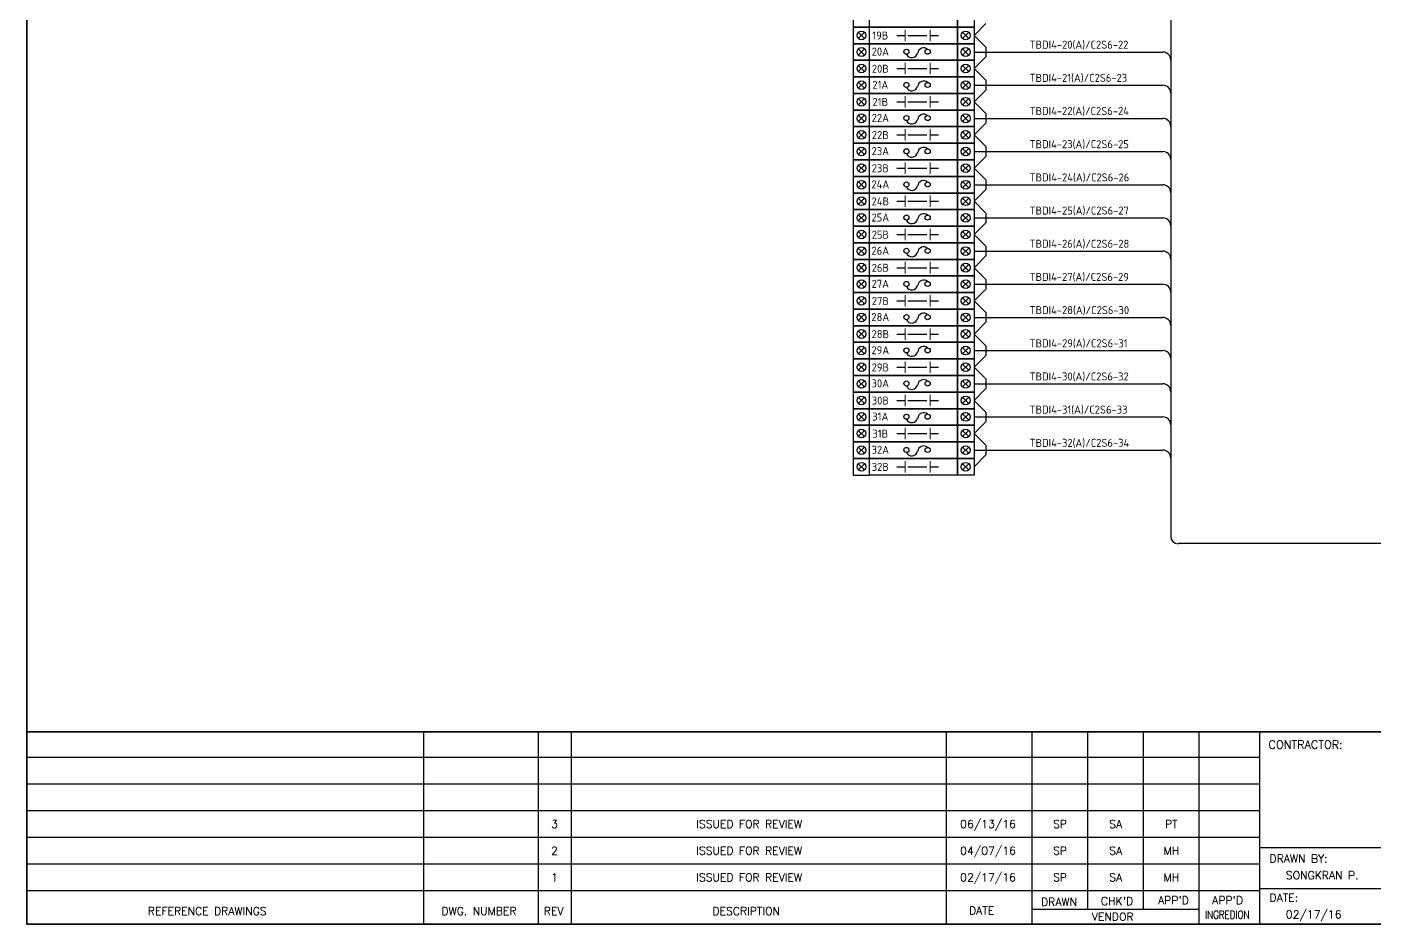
# Model space of a CAD drawing. Header units: inches. Extents: x 579627 to 667544, y 458630 to 507164.
# Drawn here: x 637044 to 639064, y 493540 to 494884 of the extents above; entities that cross this region are included whole.
import ezdxf
from ezdxf.enums import TextEntityAlignment as Align

# ---------------------------------------------------------------- set-up
doc = ezdxf.new("R2010")
doc.units = ezdxf.units.IN
doc.header["$MEASUREMENT"] = 0
for name, color, linetype in [('GT_1', 9, 'Continuous'), ('HELPPOINT', 7, 'Continuous'), ('MEMBER', 7, 'Continuous'), ('power', 7, 'Continuous')]:
    doc.layers.add(name, color=color, linetype=linetype)
doc.styles.add('HTX11', font='O8111901')
doc.styles.add('ISO3098B', font='ISO3098B.shx')
doc.styles.add('ROMANS', font='romans.shx', dxfattribs={"width": 0.85, "height": 25})

# ---------------------------------------------------------------- blocks, each defined once
blk = doc.blocks.new('TPA')
at = {"layer": 'GT_1', "color": 4, "flags": 128}
for points in [[(563383.4, 501946.4), (563383.4, 502273.8)], [(563578.8, 501946.4), (563578.8, 502273.8)], [(563634.6, 501946.4), (563634.6, 502273.8)], [(564274, 501946.4), (564274, 502273.8)], [(564419.8, 501946.4), (564419.8, 502273.8)], [(564514.7, 501971.1), (564514.7, 502273.8)], [(564609.7, 501971.2), (564609.7, 502273.8)], [(564704.3, 501946.4), (564704.3, 502273.8)], [(564807.7, 501946.4), (564807.7, 502273.8)], [(564807.7, 502229.7), (562706.8, 502229.7)], [(564807.7, 502184.4), (562706.8, 502184.4)], [(564807.7, 502139.1), (562706.8, 502139.1)], [(564807.7, 502093.7), (562706.8, 502093.7)], [(565702.1, 502076.3), (564807.7, 502076.3)], [(564807.7, 502048.3), (562706.8, 502048.3)], [(564807.6, 502003), (562706.8, 502003)], [(565702.1, 502006.4), (564807.7, 502006.4)], [(564704.3, 501971.1), (564419.8, 501971.1)]]:
    blk.add_lwpolyline(points, dxfattribs=at)
at = {"layer": 'HELPPOINT', "color": 4, "lineweight": 35}
for p, q in [((562706.8, 501946.4), (562706.8, 505019.3)), ((562706.8, 501946.4), (562706.8, 505019.3)), ((567131, 501946.4), (562706.8, 501946.4)), ((567131, 501946.4), (562706.8, 501946.4))]:
    blk.add_line(p, q, dxfattribs=at)
at = {"layer": 'MEMBER', "color": 4, "lineweight": 35}
blk.add_line((562706.8, 502273.8), (567131, 502273.8), dxfattribs=at)
blk.add_line((562706.8, 502273.8), (567131, 502273.8), dxfattribs=at)
at = {"style": 'HTX11'}
for tag, p in [('A', (566704.3, 502037.1)), ('B', (567038.2, 501963.3))]:
    blk.add_attdef(tag, text='', height=16.8, dxfattribs=at).set_placement(p, align=Align.MIDDLE_CENTER)
at = {"layer": 'MEMBER', "color": 4, "ltscale": 0.8, "style": 'ROMANS'}
for s, height, p in [('CONTRACTOR:', 14.035, (564822.6, 502244.9)), ('DRAWN BY:', 13.49, (564824.3, 502051.1)), ('SONGKRAN P.', 13.495, (564852.1, 502022.7)), ('DRAWN', 13.49, (564435, 501977.3)), ("CHK'D", 13.49, (564537, 501978.7)), ("APP'D", 13.49, (564634.3, 501980.1)), ("APP'D", 13.49, (564726.6, 501980.1)), ('DATE:', 13.49, (564824.3, 501984.5)), ('REFERENCE DRAWINGS', 13.495, (562912.9, 501961.6)), ('DWG. NUMBER', 13.495, (563413.2, 501961.6)), ('REV', 13.49, (563587.7, 501961.6)), ('DESCRIPTION', 13.495, (563875, 501961.6)), ('DATE', 13.49, (564312.3, 501962.5)), ('VENDOR', 13.49, (564521.5, 501952.2)), ('02/17/16', 13.49, (564852.1, 501956))]:
    blk.add_text(s, height=height, dxfattribs=at).set_placement(p)
for s, height, p in [('3', 13.5, (563605.6, 502116.6)), ('ISSUED FOR REVIEW', 13.495, (563937.5, 502116.6)), ('06/13/16', 13.49, (564344.6, 502116.6)), ('SP', 13.49, (564467.2, 502116.6)), ('SA', 13.49, (564562.1, 502116.6)), ('PT', 13.49, (564657, 502116.6)), ('2', 13.5, (563605.6, 502071.2)), ('ISSUED FOR REVIEW', 13.495, (563937.5, 502071.2)), ('04/07/16', 13.49, (564344.6, 502071.2)), ('SP', 13.49, (564467.2, 502071.2)), ('SA', 13.49, (564562.1, 502071.2)), ('MH', 13.49, (564657, 502071.2)), ('1', 13.5, (563605.6, 502025.8)), ('ISSUED FOR REVIEW', 13.495, (563937.5, 502025.8)), ('02/17/16', 13.49, (564344.6, 502025.8)), ('SP', 13.49, (564467.2, 502025.8)), ('SA', 13.49, (564562.1, 502025.8)), ('MH', 13.49, (564657, 502025.8))]:
    blk.add_text(s, height=height, dxfattribs=at).set_placement(p, align=Align.MIDDLE_CENTER)
at = {"layer": 'MEMBER', "color": 4, "ltscale": 0.8, "style": 'ROMANS', "width": 0.8}
blk.add_text('INGREDION', height=13.49, dxfattribs=at).set_placement((564714.3, 501955.4))

msp = doc.modelspace()

# ---------------------------------------------------------------- linework, layer by layer
at = {"color": 4}
for p, q in [((638758.8, 495779.5), (638758.8, 494121)), ((638463.8, 494846.7), (638746.8, 494846.7)), ((638463.8, 494797), (638746.8, 494797)), ((638463.8, 494747.3), (638746.8, 494747.3)), ((638463.8, 494697.6), (638746.8, 494697.6)), ((638463.8, 494647.8), (638746.8, 494647.8)), ((638463.8, 494598.1), (638746.8, 494598.1)), ((638463.8, 494548.4), (638746.8, 494548.4)), ((638463.8, 494498.7), (638746.8, 494498.7)), ((638463.8, 494449), (638746.8, 494449)), ((638463.8, 494399.2), (638746.8, 494399.2)), ((638463.8, 494349.5), (638746.8, 494349.5)), ((638463.8, 494299.8), (638746.8, 494299.8)), ((638463.8, 494250.1), (638746.8, 494250.1)), ((640704.8, 494110), (638769.9, 494110))]:
    msp.add_line(p, q, dxfattribs=at)
at = {"color": 0}
for p, q in [((638299.5, 494876.2), (638290.3, 494867)), ((638290.3, 494876.2), (638299.5, 494867)), ((638348.1, 494871.6), (638360.6, 494871.6)), ((638364.5, 494871.6), (638393.1, 494871.6)), ((638398.2, 494871.6), (638410.7, 494871.6)), ((638446.7, 494876.2), (638456, 494867)), ((638456, 494876.2), (638446.7, 494867)), ((638299.5, 494826.5), (638290.3, 494817.3)), ((638290.3, 494826.5), (638299.5, 494817.3)), ((638348.1, 494821.9), (638360.6, 494821.9)), ((638364.5, 494821.9), (638393.1, 494821.9)), ((638398.2, 494821.9), (638410.7, 494821.9)), ((638446.7, 494826.5), (638456, 494817.3)), ((638456, 494826.5), (638446.7, 494817.3)), ((638299.5, 494776.8), (638290.3, 494767.5)), ((638290.3, 494776.8), (638299.5, 494767.5)), ((638348.1, 494772.2), (638360.6, 494772.2)), ((638364.5, 494772.2), (638393.1, 494772.2)), ((638398.2, 494772.2), (638410.7, 494772.2)), ((638446.7, 494776.8), (638456, 494767.5)), ((638456, 494776.8), (638446.7, 494767.5)), ((638299.5, 494727.1), (638290.3, 494717.8)), ((638290.3, 494727.1), (638299.5, 494717.8)), ((638348.1, 494722.4), (638360.6, 494722.4)), ((638364.5, 494722.4), (638393.1, 494722.4)), ((638398.2, 494722.4), (638410.7, 494722.4)), ((638446.7, 494727.1), (638456, 494717.8)), ((638456, 494727.1), (638446.7, 494717.8)), ((638299.5, 494677.3), (638290.3, 494668.1)), ((638290.3, 494677.3), (638299.5, 494668.1)), ((638348.1, 494672.7), (638360.6, 494672.7)), ((638364.5, 494672.7), (638393.1, 494672.7)), ((638398.2, 494672.7), (638410.7, 494672.7)), ((638446.7, 494677.3), (638456, 494668.1)), ((638456, 494677.3), (638446.7, 494668.1)), ((638299.5, 494627.6), (638290.3, 494618.4)), ((638290.3, 494627.6), (638299.5, 494618.4)), ((638348.1, 494623), (638360.6, 494623)), ((638364.5, 494623), (638393.1, 494623)), ((638398.2, 494623), (638410.7, 494623)), ((638446.7, 494627.6), (638456, 494618.4)), ((638456, 494627.6), (638446.7, 494618.4)), ((638299.5, 494577.9), (638290.3, 494568.6)), ((638290.3, 494577.9), (638299.5, 494568.6)), ((638348.1, 494573.3), (638360.6, 494573.3)), ((638364.5, 494573.3), (638393.1, 494573.3)), ((638398.2, 494573.3), (638410.7, 494573.3)), ((638446.7, 494577.9), (638456, 494568.6)), ((638456, 494577.9), (638446.7, 494568.6)), ((638299.5, 494528.2), (638290.3, 494518.9)), ((638290.3, 494528.2), (638299.5, 494518.9)), ((638446.7, 494528.2), (638456, 494518.9)), ((638456, 494528.2), (638446.7, 494518.9)), ((638348.1, 494523.5), (638360.6, 494523.5)), ((638364.5, 494523.5), (638393.1, 494523.5)), ((638398.2, 494523.5), (638410.7, 494523.5)), ((638299.5, 494478.4), (638290.3, 494469.2)), ((638290.3, 494478.4), (638299.5, 494469.2)), ((638348.1, 494473.8), (638360.6, 494473.8)), ((638364.5, 494473.8), (638393.1, 494473.8)), ((638398.2, 494473.8), (638410.7, 494473.8)), ((638446.7, 494478.4), (638456, 494469.2)), ((638456, 494478.4), (638446.7, 494469.2)), ((638299.5, 494428.7), (638290.3, 494419.5)), ((638290.3, 494428.7), (638299.5, 494419.5)), ((638446.7, 494428.7), (638456, 494419.5)), ((638456, 494428.7), (638446.7, 494419.5)), ((638348.1, 494424.1), (638360.6, 494424.1)), ((638364.5, 494424.1), (638393.1, 494424.1)), ((638398.2, 494424.1), (638410.7, 494424.1)), ((638299.5, 494379), (638290.3, 494369.7)), ((638290.3, 494379), (638299.5, 494369.7)), ((638348.1, 494374.4), (638360.6, 494374.4)), ((638364.5, 494374.4), (638393.1, 494374.4)), ((638398.2, 494374.4), (638410.7, 494374.4)), ((638446.7, 494379), (638456, 494369.7)), ((638456, 494379), (638446.7, 494369.7)), ((638299.5, 494329.3), (638290.3, 494320)), ((638290.3, 494329.3), (638299.5, 494320)), ((638446.7, 494329.3), (638456, 494320)), ((638456, 494329.3), (638446.7, 494320)), ((638348.1, 494324.6), (638360.6, 494324.6)), ((638364.5, 494324.6), (638393.1, 494324.6)), ((638398.2, 494324.6), (638410.7, 494324.6)), ((638299.5, 494279.5), (638290.3, 494270.3)), ((638290.3, 494279.5), (638299.5, 494270.3)), ((638348.1, 494274.9), (638360.6, 494274.9)), ((638364.5, 494274.9), (638393.1, 494274.9)), ((638398.2, 494274.9), (638410.7, 494274.9)), ((638446.7, 494279.5), (638456, 494270.3)), ((638456, 494279.5), (638446.7, 494270.3)), ((638299.5, 494229.8), (638290.3, 494220.6)), ((638290.3, 494229.8), (638299.5, 494220.6)), ((638348.1, 494225.2), (638360.6, 494225.2)), ((638364.5, 494225.2), (638393.1, 494225.2)), ((638398.2, 494225.2), (638410.7, 494225.2)), ((638446.7, 494229.8), (638456, 494220.6)), ((638456, 494229.8), (638446.7, 494220.6))]:
    msp.add_line(p, q, dxfattribs=at)
at = {"color": 0, "lineweight": 9}
for p, q in [((638360.6, 494863.1), (638360.6, 494880.1)), ((638398.2, 494863.1), (638398.2, 494880.1)), ((638360.6, 494813.3), (638360.6, 494830.4)), ((638398.2, 494813.3), (638398.2, 494830.4)), ((638360.6, 494763.6), (638360.6, 494780.7)), ((638398.2, 494763.6), (638398.2, 494780.7)), ((638360.6, 494713.9), (638360.6, 494731)), ((638398.2, 494713.9), (638398.2, 494731)), ((638360.6, 494664.2), (638360.6, 494681.2)), ((638398.2, 494664.2), (638398.2, 494681.2)), ((638360.6, 494614.5), (638360.6, 494631.5)), ((638398.2, 494614.5), (638398.2, 494631.5)), ((638360.6, 494564.7), (638360.6, 494581.8)), ((638398.2, 494564.7), (638398.2, 494581.8)), ((638360.6, 494515), (638360.6, 494532.1)), ((638398.2, 494515), (638398.2, 494532.1)), ((638360.6, 494465.3), (638360.6, 494482.3)), ((638398.2, 494465.3), (638398.2, 494482.3)), ((638360.6, 494415.6), (638360.6, 494432.6)), ((638398.2, 494415.6), (638398.2, 494432.6)), ((638360.6, 494365.8), (638360.6, 494382.9)), ((638398.2, 494365.8), (638398.2, 494382.9)), ((638360.6, 494316.1), (638360.6, 494333.2)), ((638398.2, 494316.1), (638398.2, 494333.2)), ((638360.6, 494266.4), (638360.6, 494283.5)), ((638398.2, 494266.4), (638398.2, 494283.5)), ((638360.6, 494216.7), (638360.6, 494233.7)), ((638398.2, 494216.7), (638398.2, 494233.7))]:
    msp.add_line(p, q, dxfattribs=at)
at = {"color": 1}
for p, q in [((638463.8, 494871.6), (638481.4, 494889.2)), ((638463.8, 494871.6), (638481.4, 494854)), ((638299.5, 494851.4), (638290.3, 494842.1)), ((638290.3, 494851.4), (638299.5, 494842.1)), ((638446.7, 494851.4), (638456, 494842.1)), ((638456, 494851.4), (638446.7, 494842.1)), ((638481.4, 494854), (638481.4, 494839.5)), ((638463.8, 494821.9), (638481.4, 494839.5)), ((638463.8, 494821.9), (638481.4, 494804.3)), ((638299.5, 494801.6), (638290.3, 494792.4)), ((638290.3, 494801.6), (638299.5, 494792.4)), ((638446.7, 494801.6), (638456, 494792.4)), ((638456, 494801.6), (638446.7, 494792.4)), ((638481.4, 494804.3), (638481.4, 494789.7)), ((638463.8, 494772.2), (638481.4, 494789.7)), ((638463.8, 494772.2), (638481.4, 494754.6)), ((638299.5, 494751.9), (638290.3, 494742.7)), ((638290.3, 494751.9), (638299.5, 494742.7)), ((638446.7, 494751.9), (638456, 494742.7)), ((638456, 494751.9), (638446.7, 494742.7)), ((638481.4, 494754.6), (638481.4, 494740)), ((638463.8, 494722.4), (638481.4, 494740)), ((638463.8, 494722.4), (638481.4, 494704.9)), ((638299.5, 494702.2), (638290.3, 494692.9)), ((638290.3, 494702.2), (638299.5, 494692.9)), ((638446.7, 494702.2), (638456, 494692.9)), ((638456, 494702.2), (638446.7, 494692.9)), ((638463.8, 494672.7), (638481.4, 494690.3)), ((638481.4, 494704.9), (638481.4, 494690.3)), ((638463.8, 494672.7), (638481.4, 494655.1)), ((638299.5, 494652.5), (638290.3, 494643.2)), ((638290.3, 494652.5), (638299.5, 494643.2)), ((638446.7, 494652.5), (638456, 494643.2)), ((638456, 494652.5), (638446.7, 494643.2)), ((638481.4, 494655.1), (638481.4, 494640.6)), ((638463.8, 494623), (638481.4, 494640.6)), ((638463.8, 494623), (638481.4, 494605.4)), ((638299.5, 494602.8), (638290.3, 494593.5)), ((638290.3, 494602.8), (638299.5, 494593.5)), ((638446.7, 494602.8), (638456, 494593.5)), ((638456, 494602.8), (638446.7, 494593.5)), ((638463.8, 494573.3), (638481.4, 494590.8)), ((638481.4, 494605.4), (638481.4, 494590.8)), ((638463.8, 494573.3), (638481.4, 494555.7)), ((638299.5, 494553), (638290.3, 494543.8)), ((638290.3, 494553), (638299.5, 494543.8)), ((638446.7, 494553), (638456, 494543.8)), ((638456, 494553), (638446.7, 494543.8)), ((638481.4, 494555.7), (638481.4, 494541.1)), ((638463.8, 494523.5), (638481.4, 494541.1)), ((638463.8, 494523.5), (638481.4, 494506)), ((638299.5, 494503.3), (638290.3, 494494.1)), ((638290.3, 494503.3), (638299.5, 494494.1)), ((638446.7, 494503.3), (638456, 494494.1)), ((638456, 494503.3), (638446.7, 494494.1)), ((638463.8, 494473.8), (638481.4, 494491.4)), ((638481.4, 494506), (638481.4, 494491.4)), ((638463.8, 494473.8), (638481.4, 494456.2)), ((638299.5, 494453.6), (638290.3, 494444.3)), ((638290.3, 494453.6), (638299.5, 494444.3)), ((638446.7, 494453.6), (638456, 494444.3)), ((638456, 494453.6), (638446.7, 494444.3)), ((638481.4, 494456.2), (638481.4, 494441.7)), ((638463.8, 494424.1), (638481.4, 494441.7)), ((638463.8, 494424.1), (638481.4, 494406.5)), ((638299.5, 494403.9), (638290.3, 494394.6)), ((638290.3, 494403.9), (638299.5, 494394.6)), ((638446.7, 494403.9), (638456, 494394.6)), ((638456, 494403.9), (638446.7, 494394.6)), ((638463.8, 494374.4), (638481.4, 494391.9)), ((638481.4, 494406.5), (638481.4, 494391.9)), ((638463.8, 494374.4), (638481.4, 494356.8)), ((638299.5, 494354.1), (638290.3, 494344.9)), ((638290.3, 494354.1), (638299.5, 494344.9)), ((638446.7, 494354.1), (638456, 494344.9)), ((638456, 494354.1), (638446.7, 494344.9)), ((638481.4, 494356.8), (638481.4, 494342.2)), ((638463.8, 494324.6), (638481.4, 494342.2)), ((638463.8, 494324.6), (638481.4, 494307.1)), ((638481.4, 494307.1), (638481.4, 494292.5)), ((638299.5, 494304.4), (638290.3, 494295.2)), ((638290.3, 494304.4), (638299.5, 494295.2)), ((638446.7, 494304.4), (638456, 494295.2)), ((638456, 494304.4), (638446.7, 494295.2)), ((638463.8, 494274.9), (638481.4, 494292.5)), ((638481.4, 494292.5), (638481.4, 494292.5)), ((638463.8, 494274.9), (638481.4, 494257.3)), ((638299.5, 494254.7), (638290.3, 494245.4)), ((638290.3, 494254.7), (638299.5, 494245.4)), ((638446.7, 494254.7), (638456, 494245.4)), ((638456, 494254.7), (638446.7, 494245.4)), ((638481.4, 494257.3), (638481.4, 494242.8)), ((638463.8, 494225.2), (638481.4, 494242.8)), ((638481.4, 494242.8), (638481.4, 494242.8))]:
    msp.add_line(p, q, dxfattribs=at)
at = {"color": 0, "const_width": 0.3}
for points in [[(638282.4, 494908.9), (638463.8, 494908.9), (638463.8, 494859.2), (638282.4, 494859.2), (638282.4, 494908.9)], [(638282.4, 494859.2), (638463.8, 494859.2), (638463.8, 494809.4), (638282.4, 494809.4), (638282.4, 494859.2)], [(638282.4, 494809.4), (638463.8, 494809.4), (638463.8, 494759.7), (638282.4, 494759.7), (638282.4, 494809.4)], [(638282.4, 494759.7), (638463.8, 494759.7), (638463.8, 494710), (638282.4, 494710), (638282.4, 494759.7)], [(638282.4, 494710), (638463.8, 494710), (638463.8, 494660.3), (638282.4, 494660.3), (638282.4, 494710)], [(638282.4, 494660.3), (638463.8, 494660.3), (638463.8, 494610.6), (638282.4, 494610.6), (638282.4, 494660.3)], [(638282.4, 494610.6), (638463.8, 494610.6), (638463.8, 494560.8), (638282.4, 494560.8), (638282.4, 494610.6)], [(638282.4, 494560.8), (638463.8, 494560.8), (638463.8, 494511.1), (638282.4, 494511.1), (638282.4, 494560.8)], [(638282.4, 494511.1), (638463.8, 494511.1), (638463.8, 494461.4), (638282.4, 494461.4), (638282.4, 494511.1)], [(638282.4, 494461.4), (638463.8, 494461.4), (638463.8, 494411.7), (638282.4, 494411.7), (638282.4, 494461.4)], [(638282.4, 494411.7), (638463.8, 494411.7), (638463.8, 494361.9), (638282.4, 494361.9), (638282.4, 494411.7)], [(638282.4, 494361.9), (638463.8, 494361.9), (638463.8, 494312.2), (638282.4, 494312.2), (638282.4, 494361.9)], [(638282.4, 494312.2), (638463.8, 494312.2), (638463.8, 494262.5), (638282.4, 494262.5), (638282.4, 494312.2)], [(638282.4, 494262.5), (638463.8, 494262.5), (638463.8, 494212.8), (638282.4, 494212.8), (638282.4, 494262.5)]]:
    msp.add_lwpolyline(points, dxfattribs=at)
at = {"color": 1}
for points in [[(638307.3, 494908.9), (638282.4, 494908.9), (638282.4, 494884), (638307.3, 494884)], [(638307.3, 494908.9), (638438.9, 494908.9), (638438.9, 494884), (638307.3, 494884)], [(638438.9, 494908.9), (638463.8, 494908.9), (638463.8, 494884), (638438.9, 494884)], [(638307.3, 494859.2), (638282.4, 494859.2), (638282.4, 494834.3), (638307.3, 494834.3)], [(638307.3, 494859.2), (638438.9, 494859.2), (638438.9, 494834.3), (638307.3, 494834.3)], [(638438.9, 494859.2), (638463.8, 494859.2), (638463.8, 494834.3), (638438.9, 494834.3)], [(638307.3, 494809.4), (638282.4, 494809.4), (638282.4, 494784.6), (638307.3, 494784.6)], [(638307.3, 494809.4), (638438.9, 494809.4), (638438.9, 494784.6), (638307.3, 494784.6)], [(638438.9, 494809.4), (638463.8, 494809.4), (638463.8, 494784.6), (638438.9, 494784.6)], [(638307.3, 494759.7), (638282.4, 494759.7), (638282.4, 494734.9), (638307.3, 494734.9)], [(638307.3, 494759.7), (638438.9, 494759.7), (638438.9, 494734.9), (638307.3, 494734.9)], [(638438.9, 494759.7), (638463.8, 494759.7), (638463.8, 494734.9), (638438.9, 494734.9)], [(638307.3, 494710), (638282.4, 494710), (638282.4, 494685.1), (638307.3, 494685.1)], [(638307.3, 494710), (638438.9, 494710), (638438.9, 494685.1), (638307.3, 494685.1)], [(638438.9, 494710), (638463.8, 494710), (638463.8, 494685.1), (638438.9, 494685.1)], [(638307.3, 494660.3), (638282.4, 494660.3), (638282.4, 494635.4), (638307.3, 494635.4)], [(638307.3, 494660.3), (638438.9, 494660.3), (638438.9, 494635.4), (638307.3, 494635.4)], [(638438.9, 494660.3), (638463.8, 494660.3), (638463.8, 494635.4), (638438.9, 494635.4)], [(638307.3, 494610.6), (638282.4, 494610.6), (638282.4, 494585.7), (638307.3, 494585.7)], [(638307.3, 494610.6), (638438.9, 494610.6), (638438.9, 494585.7), (638307.3, 494585.7)], [(638438.9, 494610.6), (638463.8, 494610.6), (638463.8, 494585.7), (638438.9, 494585.7)], [(638307.3, 494560.8), (638282.4, 494560.8), (638282.4, 494536), (638307.3, 494536)], [(638307.3, 494560.8), (638438.9, 494560.8), (638438.9, 494536), (638307.3, 494536)], [(638438.9, 494560.8), (638463.8, 494560.8), (638463.8, 494536), (638438.9, 494536)], [(638307.3, 494511.1), (638282.4, 494511.1), (638282.4, 494486.2), (638307.3, 494486.2)], [(638307.3, 494511.1), (638438.9, 494511.1), (638438.9, 494486.2), (638307.3, 494486.2)], [(638438.9, 494511.1), (638463.8, 494511.1), (638463.8, 494486.2), (638438.9, 494486.2)], [(638307.3, 494461.4), (638282.4, 494461.4), (638282.4, 494436.5), (638307.3, 494436.5)], [(638307.3, 494461.4), (638438.9, 494461.4), (638438.9, 494436.5), (638307.3, 494436.5)], [(638438.9, 494461.4), (638463.8, 494461.4), (638463.8, 494436.5), (638438.9, 494436.5)], [(638307.3, 494411.7), (638282.4, 494411.7), (638282.4, 494386.8), (638307.3, 494386.8)], [(638307.3, 494411.7), (638438.9, 494411.7), (638438.9, 494386.8), (638307.3, 494386.8)], [(638438.9, 494411.7), (638463.8, 494411.7), (638463.8, 494386.8), (638438.9, 494386.8)], [(638307.3, 494361.9), (638282.4, 494361.9), (638282.4, 494337.1), (638307.3, 494337.1)], [(638307.3, 494361.9), (638438.9, 494361.9), (638438.9, 494337.1), (638307.3, 494337.1)], [(638438.9, 494361.9), (638463.8, 494361.9), (638463.8, 494337.1), (638438.9, 494337.1)], [(638307.3, 494312.2), (638282.4, 494312.2), (638282.4, 494287.4), (638307.3, 494287.4)], [(638307.3, 494312.2), (638438.9, 494312.2), (638438.9, 494287.4), (638307.3, 494287.4)], [(638438.9, 494312.2), (638463.8, 494312.2), (638463.8, 494287.4), (638438.9, 494287.4)], [(638307.3, 494262.5), (638282.4, 494262.5), (638282.4, 494237.6), (638307.3, 494237.6)], [(638307.3, 494262.5), (638438.9, 494262.5), (638438.9, 494237.6), (638307.3, 494237.6)], [(638438.9, 494262.5), (638463.8, 494262.5), (638463.8, 494237.6), (638438.9, 494237.6)]]:
    msp.add_lwpolyline(points, close=True, dxfattribs=at)
at = {"color": 0}
for points in [[(638307.3, 494884), (638282.4, 494884), (638282.4, 494859.2), (638307.3, 494859.2)], [(638307.3, 494884), (638438.9, 494884), (638438.9, 494859.2), (638307.3, 494859.2)], [(638438.9, 494884), (638463.8, 494884), (638463.8, 494859.2), (638438.9, 494859.2)], [(638307.3, 494834.3), (638282.4, 494834.3), (638282.4, 494809.4), (638307.3, 494809.4)], [(638307.3, 494834.3), (638438.9, 494834.3), (638438.9, 494809.4), (638307.3, 494809.4)], [(638438.9, 494834.3), (638463.8, 494834.3), (638463.8, 494809.4), (638438.9, 494809.4)], [(638307.3, 494784.6), (638282.4, 494784.6), (638282.4, 494759.7), (638307.3, 494759.7)], [(638307.3, 494784.6), (638438.9, 494784.6), (638438.9, 494759.7), (638307.3, 494759.7)], [(638438.9, 494784.6), (638463.8, 494784.6), (638463.8, 494759.7), (638438.9, 494759.7)], [(638307.3, 494734.9), (638282.4, 494734.9), (638282.4, 494710), (638307.3, 494710)], [(638307.3, 494734.9), (638438.9, 494734.9), (638438.9, 494710), (638307.3, 494710)], [(638438.9, 494734.9), (638463.8, 494734.9), (638463.8, 494710), (638438.9, 494710)], [(638307.3, 494685.1), (638282.4, 494685.1), (638282.4, 494660.3), (638307.3, 494660.3)], [(638307.3, 494685.1), (638438.9, 494685.1), (638438.9, 494660.3), (638307.3, 494660.3)], [(638438.9, 494685.1), (638463.8, 494685.1), (638463.8, 494660.3), (638438.9, 494660.3)], [(638307.3, 494635.4), (638282.4, 494635.4), (638282.4, 494610.6), (638307.3, 494610.6)], [(638307.3, 494635.4), (638438.9, 494635.4), (638438.9, 494610.6), (638307.3, 494610.6)], [(638438.9, 494635.4), (638463.8, 494635.4), (638463.8, 494610.6), (638438.9, 494610.6)], [(638307.3, 494585.7), (638282.4, 494585.7), (638282.4, 494560.8), (638307.3, 494560.8)], [(638307.3, 494585.7), (638438.9, 494585.7), (638438.9, 494560.8), (638307.3, 494560.8)], [(638438.9, 494585.7), (638463.8, 494585.7), (638463.8, 494560.8), (638438.9, 494560.8)], [(638307.3, 494536), (638282.4, 494536), (638282.4, 494511.1), (638307.3, 494511.1)], [(638307.3, 494536), (638438.9, 494536), (638438.9, 494511.1), (638307.3, 494511.1)], [(638438.9, 494536), (638463.8, 494536), (638463.8, 494511.1), (638438.9, 494511.1)], [(638307.3, 494486.2), (638282.4, 494486.2), (638282.4, 494461.4), (638307.3, 494461.4)], [(638307.3, 494486.2), (638438.9, 494486.2), (638438.9, 494461.4), (638307.3, 494461.4)], [(638438.9, 494486.2), (638463.8, 494486.2), (638463.8, 494461.4), (638438.9, 494461.4)], [(638307.3, 494436.5), (638282.4, 494436.5), (638282.4, 494411.7), (638307.3, 494411.7)], [(638307.3, 494436.5), (638438.9, 494436.5), (638438.9, 494411.7), (638307.3, 494411.7)], [(638438.9, 494436.5), (638463.8, 494436.5), (638463.8, 494411.7), (638438.9, 494411.7)], [(638307.3, 494386.8), (638282.4, 494386.8), (638282.4, 494361.9), (638307.3, 494361.9)], [(638307.3, 494386.8), (638438.9, 494386.8), (638438.9, 494361.9), (638307.3, 494361.9)], [(638438.9, 494386.8), (638463.8, 494386.8), (638463.8, 494361.9), (638438.9, 494361.9)], [(638307.3, 494337.1), (638282.4, 494337.1), (638282.4, 494312.2), (638307.3, 494312.2)], [(638307.3, 494337.1), (638438.9, 494337.1), (638438.9, 494312.2), (638307.3, 494312.2)], [(638438.9, 494337.1), (638463.8, 494337.1), (638463.8, 494312.2), (638438.9, 494312.2)], [(638307.3, 494287.4), (638282.4, 494287.4), (638282.4, 494262.5), (638307.3, 494262.5)], [(638307.3, 494287.4), (638438.9, 494287.4), (638438.9, 494262.5), (638307.3, 494262.5)], [(638438.9, 494287.4), (638463.8, 494287.4), (638463.8, 494262.5), (638438.9, 494262.5)], [(638307.3, 494237.6), (638282.4, 494237.6), (638282.4, 494212.8), (638307.3, 494212.8)], [(638307.3, 494237.6), (638438.9, 494237.6), (638438.9, 494212.8), (638307.3, 494212.8)], [(638438.9, 494237.6), (638463.8, 494237.6), (638463.8, 494212.8), (638438.9, 494212.8)]]:
    msp.add_lwpolyline(points, close=True, dxfattribs=at)
for centre in [(638294.9, 494871.6), (638451.3, 494871.6), (638294.9, 494821.9), (638451.3, 494821.9), (638294.9, 494772.2), (638451.3, 494772.2), (638294.9, 494722.4), (638451.3, 494722.4), (638294.9, 494672.7), (638451.3, 494672.7), (638294.9, 494623), (638451.3, 494623), (638294.9, 494573.3), (638451.3, 494573.3), (638294.9, 494523.5), (638451.3, 494523.5), (638294.9, 494473.8), (638451.3, 494473.8), (638294.9, 494424.1), (638451.3, 494424.1), (638294.9, 494374.4), (638451.3, 494374.4), (638294.9, 494324.6), (638451.3, 494324.6), (638294.9, 494274.9), (638451.3, 494274.9), (638294.9, 494225.2), (638451.3, 494225.2)]:
    msp.add_circle(centre, 6.54, dxfattribs=at)
at = {"color": 1}
for centre in [(638294.9, 494846.7), (638451.3, 494846.7), (638294.9, 494797), (638451.3, 494797), (638294.9, 494747.3), (638451.3, 494747.3), (638294.9, 494697.6), (638451.3, 494697.6), (638294.9, 494647.8), (638451.3, 494647.8), (638294.9, 494598.1), (638451.3, 494598.1), (638294.9, 494548.4), (638451.3, 494548.4), (638294.9, 494498.7), (638451.3, 494498.7), (638294.9, 494449), (638451.3, 494449), (638294.9, 494399.2), (638451.3, 494399.2), (638294.9, 494349.5), (638451.3, 494349.5), (638294.9, 494299.8), (638451.3, 494299.8), (638294.9, 494250.1), (638451.3, 494250.1)]:
    msp.add_circle(centre, 6.54, dxfattribs=at)
at = {"color": 4}
for centre, radius, start, end in [((638746.8, 494834.7), 12, 0, 90), ((638746.8, 494785), 12, 0, 90), ((638746.8, 494735.3), 12, 0, 90), ((638746.8, 494685.6), 12, 0, 90), ((638746.8, 494635.8), 12, 0, 90), ((638746.8, 494586.1), 12, 0, 90), ((638746.8, 494536.4), 12, 0, 90), ((638746.8, 494486.7), 12, 0, 90), ((638746.8, 494437), 12, 0, 90), ((638746.8, 494387.2), 12, 0, 90), ((638746.8, 494337.5), 12, 0, 90), ((638746.8, 494287.8), 12, 0, 90), ((638746.8, 494238.1), 12, 0, 90), ((638769.9, 494121), 11.1, 180.0002, 270), ((638769.9, 494121), 11.1, 180, 270)]:
    msp.add_arc(centre, radius, start, end, dxfattribs=at)
at = {"layer": 'power', "color": 1}
for centre in [(638362.4, 494847.1), (638394.3, 494847.1), (638362.4, 494797.4), (638394.3, 494797.4), (638362.4, 494747.7), (638394.3, 494747.7), (638362.4, 494698), (638394.3, 494698), (638362.4, 494648.2), (638394.3, 494648.2), (638362.4, 494598.5), (638394.3, 494598.5), (638362.4, 494548.8), (638394.3, 494548.8), (638362.4, 494499.1), (638394.3, 494499.1), (638362.4, 494449.3), (638394.3, 494449.3), (638362.4, 494399.6), (638394.3, 494399.6), (638362.4, 494349.9), (638394.3, 494349.9), (638362.4, 494300.2), (638394.3, 494300.2), (638362.4, 494250.4), (638394.3, 494250.4)]:
    msp.add_circle(centre, 3.81, dxfattribs=at)
for centre, radius, start, end in [((638388.5, 494843.7), 9.24, 51.1309, 171.3254), ((638370.5, 494847.3), 9.07, 206.1634, 346.0383), ((638370.5, 494797.6), 9.07, 206.1634, 346.0383), ((638388.5, 494794), 9.24, 51.1309, 171.3254), ((638388.5, 494744.3), 9.24, 51.1309, 171.3254), ((638370.5, 494747.9), 9.07, 206.1634, 346.0383), ((638370.5, 494698.2), 9.07, 206.1634, 346.0383), ((638388.5, 494694.6), 9.24, 51.1309, 171.3254), ((638388.5, 494644.8), 9.24, 51.1309, 171.3254), ((638370.5, 494648.4), 9.07, 206.1634, 346.0383), ((638370.5, 494598.7), 9.07, 206.1634, 346.0383), ((638388.5, 494595.1), 9.24, 51.1309, 171.3254), ((638388.5, 494545.4), 9.24, 51.1309, 171.3254), ((638370.5, 494549), 9.07, 206.1634, 346.0383), ((638370.5, 494499.3), 9.07, 206.1634, 346.0383), ((638388.5, 494495.7), 9.24, 51.1309, 171.3254), ((638370.5, 494449.5), 9.07, 206.1634, 346.0383), ((638388.5, 494446), 9.24, 51.1309, 171.3254), ((638370.5, 494399.8), 9.07, 206.1634, 346.0383), ((638388.5, 494396.2), 9.24, 51.1309, 171.3254), ((638370.5, 494350.1), 9.07, 206.1634, 346.0383), ((638388.5, 494346.5), 9.24, 51.1309, 171.3254), ((638388.5, 494296.8), 9.24, 51.1309, 171.3254), ((638370.5, 494300.4), 9.07, 206.1634, 346.0383), ((638370.5, 494250.6), 9.07, 206.1634, 346.0383), ((638388.5, 494247.1), 9.24, 51.1309, 171.3254)]:
    msp.add_arc(centre, radius, start, end, dxfattribs=at)

# ---------------------------------------------------------------- block references
at = {"xscale": 0.8800000000046566, "yscale": 0.8800000000046566, "zscale": 0.8800000000000001}
msp.add_blockref('TPA', (141861.6, 51827.1), dxfattribs=at)

# ---------------------------------------------------------------- texts
at = {"color": 4, "style": 'ISO3098B'}
for s, p in [('TBDI4-20(A)/C2S6-22', (638547.1, 494851.7)), ('TBDI4-21(A)/C2S6-23', (638547.1, 494802)), ('TBDI4-22(A)/C2S6-24', (638547.1, 494752.3)), ('TBDI4-23(A)/C2S6-25', (638547.1, 494702.6)), ('TBDI4-24(A)/C2S6-26', (638547.1, 494652.8)), ('TBDI4-25(A)/C2S6-27', (638547.1, 494603.1)), ('TBDI4-26(A)/C2S6-28', (638547.1, 494553.4)), ('TBDI4-27(A)/C2S6-29', (638547.1, 494503.7)), ('TBDI4-28(A)/C2S6-30', (638547.1, 494453.9)), ('TBDI4-29(A)/C2S6-31', (638547.1, 494404.2)), ('TBDI4-30(A)/C2S6-32', (638547.1, 494354.5)), ('TBDI4-31(A)/C2S6-33', (638547.1, 494304.8)), ('TBDI4-32(A)/C2S6-34', (638547.1, 494255))]:
    msp.add_text(s, height=12, dxfattribs=at).set_placement(p)
at = {"layer": 'power', "color": 0, "style": 'ISO3098B'}
for s, p in [('19B', (638323.3, 494871.4)), ('20A', (638323.3, 494847.3)), ('20B', (638323.3, 494821.6)), ('21A', (638323.3, 494797.6)), ('21B', (638323.3, 494771.9)), ('22A', (638323.3, 494747.9)), ('22B', (638323.3, 494722.2)), ('23A', (638323.3, 494698.2)), ('23B', (638323.3, 494672.5)), ('24A', (638323.3, 494648.4)), ('24B', (638323.3, 494622.8)), ('25A', (638323.3, 494598.7)), ('25B', (638323.3, 494573)), ('26A', (638323.3, 494549)), ('26B', (638323.3, 494523.3)), ('27A', (638323.3, 494499.3)), ('27B', (638323.3, 494473.6)), ('28A', (638323.3, 494449.5)), ('28B', (638323.3, 494423.9)), ('29A', (638323.3, 494399.8)), ('29B', (638323.3, 494374.1)), ('30A', (638323.3, 494350.1)), ('30B', (638323.3, 494324.4)), ('31A', (638323.3, 494300.4)), ('31B', (638323.3, 494274.7)), ('32A', (638323.3, 494250.6)), ('32B', (638323.3, 494225))]:
    msp.add_text(s, height=12.02, dxfattribs=at).set_placement(p, align=Align.MIDDLE_CENTER)

doc.saveas('drawing.dxf')
